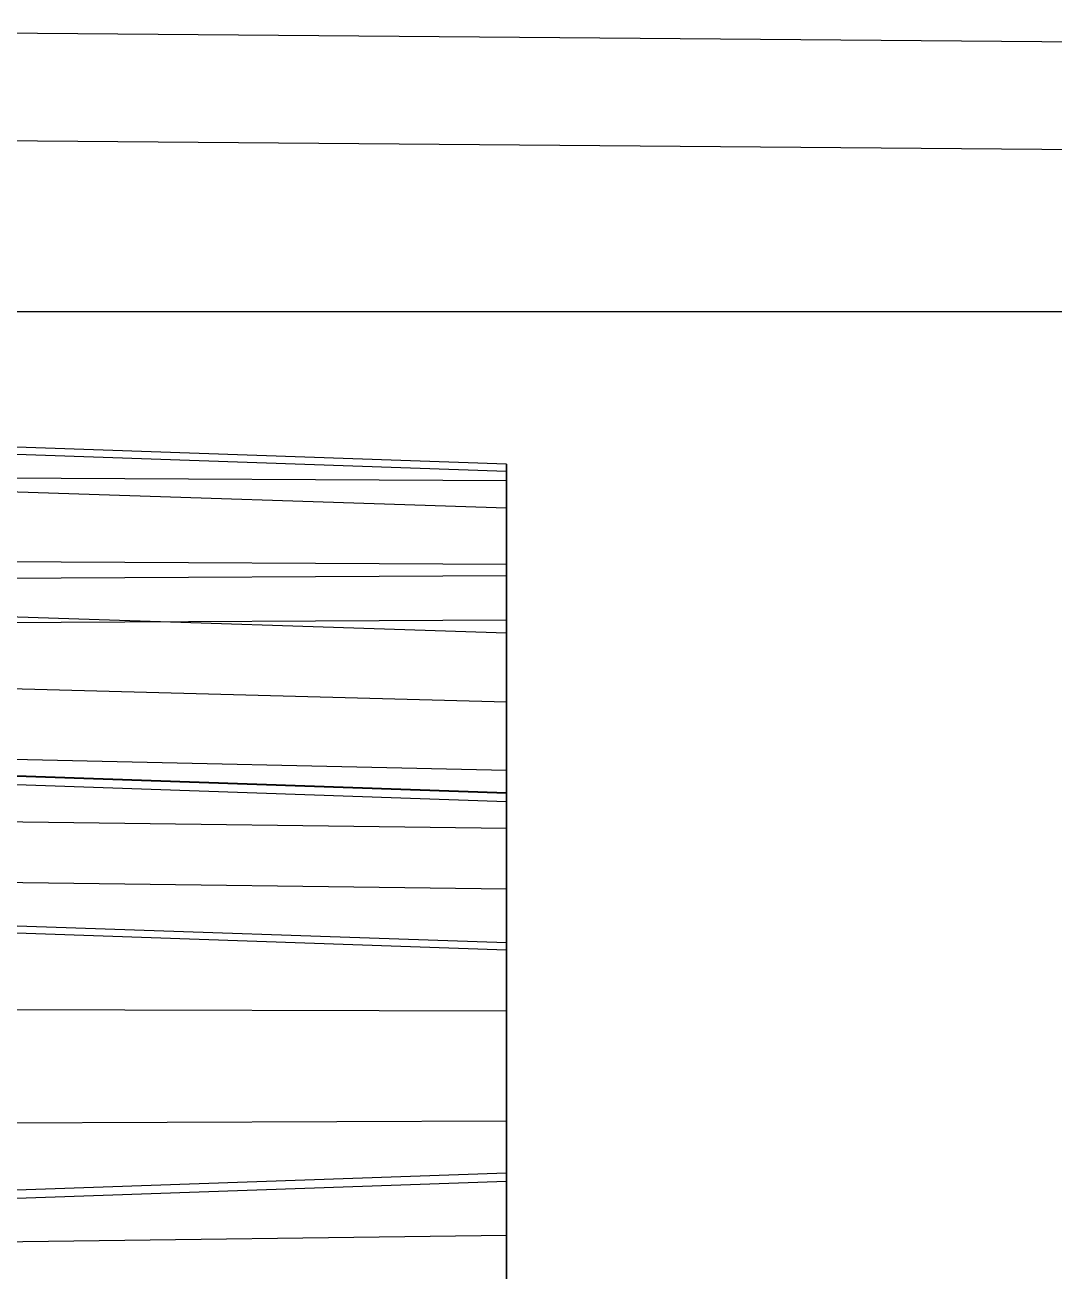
# Model space of a CAD drawing. Extents: x 0 to 702, y -13 to 12.
# Drawn here: x 10.97 to 21.94, y -2.99 to 10.29 of the extents above; entities that cross this region are included whole.
import ezdxf

# ---------------------------------------------------------------- set-up
doc = ezdxf.new("R2010")
doc.units = 0
doc.layers.get('0').update_dxf_attribs({"linetype": 'CONTINUOUS'})

# ---------------------------------------------------------------- blocks, each defined once
blk = doc.blocks.new('*U3')
for p, q in [((16.1, 5.606, 15.988), (3.55, 6.044, 15.988)), ((16.1, 5.606, 15.988), (3.55, 6.044, 15.988)), ((16.1, 5.53, 15.006), (3.55, 5.963, 14.939)), ((16.1, 5.53, 15.006), (3.55, 5.963, 14.939)), ((16.1, 5.14, 18.378), (3.55, 5.547, 18.543)), ((16.1, 5.14, 18.378), (3.55, 5.547, 18.543)), ((16.1, 5.429, 14.906), (3.55, 5.494, 14.472)), ((16.1, 4.54, 14.771), (3.55, 4.606, 14.338)), ((16.1, 4.419, 18.79), (3.55, 4.353, 19.223)), ((16.1, 3.808, 14.188), (3.55, 4.215, 14.027)), ((16.1, 3.808, 14.188), (3.55, 4.215, 14.027)), ((16.1, 3.944, 18.718), (3.55, 3.878, 19.151)), ((16.1, 3.071, 19.059), (3.55, 3.413, 19.333)), ((16.1, 3.071, 19.059), (3.55, 3.413, 19.333)), ((16.1, 2.344, 12.182), (3.55, 2.622, 11.843)), ((16.1, 2.344, 12.182), (3.55, 2.622, 11.843)), ((16.1, 2.01, 11.316), (3.55, 2.444, 11.381)), ((16.1, 2.105, 10.642), (6.85, 2.428, 10.642)), ((16.1, 2.105, 10.642), (6.85, 2.428, 10.642)), ((16.1, 2.098, 10.735), (6.85, 2.418, 10.783)), ((16.1, 1.725, 10.07), (6.85, 1.85, 9.772)), ((16.1, 1.725, 10.07), (6.85, 1.85, 9.772)), ((16.1, 1.081, 20.542), (3.55, 1.245, 20.948)), ((16.1, 1.081, 20.542), (3.55, 1.245, 20.948)), ((16.1, 0.506, 21.271), (3.55, 0.939, 21.337)), ((16.1, 0.429, 21.775), (3.55, 0.863, 21.841)), ((16.1, -0.222, 22.386), (3.55, -0.185, 22.822)), ((16.1, -0.222, 22.386), (3.55, -0.185, 22.822)), ((16.1, -1.394, 9.598), (6.85, -1.426, 9.277)), ((16.1, -1.394, 9.598), (6.85, -1.426, 9.277)), ((16.1, -1.947, 10.123), (6.85, -2.266, 10.075)), ((16.1, -2.035, 10.704), (3.55, -2.468, 10.639)), ((16.1, -2.61, 11.434), (3.55, -2.775, 11.027)), ((16.1, -2.61, 11.434), (3.55, -2.775, 11.027))]:
    blk.add_line(p, q)
at = {"extrusion": (0.034899, 0.149367, -0.988166)}
for p, q in [((16.1, 5.429, 14.906), (3.55, 5.494, 14.472)), ((16.1, 4.54, 14.771), (16.1, 5.429, 14.906)), ((16.1, 4.54, 14.771), (3.55, 4.606, 14.338))]:
    blk.add_line(p, q, dxfattribs=at)
at = {"extrusion": (1, 0, 0)}
for p, q in [((16.1, 4.54, 14.771), (16.1, 5.429, 14.906)), ((16.1, 4.419, 18.79), (16.1, 3.944, 18.718)), ((16.1, 2.098, 10.735), (16.1, 2.01, 11.316)), ((16.1, 0.506, 21.271), (16.1, 0.429, 21.775)), ((16.1, -2.035, 10.704), (16.1, -1.947, 10.123))]:
    blk.add_line(p, q, dxfattribs=at)
at = {"extrusion": (0.034899, -0.149367, 0.988166)}
for p, q in [((16.1, 4.419, 18.79), (3.55, 4.353, 19.223)), ((16.1, 4.419, 18.79), (16.1, 3.944, 18.718)), ((16.1, 3.944, 18.718), (3.55, 3.878, 19.151))]:
    blk.add_line(p, q, dxfattribs=at)
at = {"extrusion": (0.034899, 0.988166, 0.149367)}
for p, q in [((16.1, 2.01, 11.316), (3.55, 2.444, 11.381)), ((16.1, 2.098, 10.735), (6.85, 2.418, 10.783)), ((16.1, 2.098, 10.735), (16.1, 2.01, 11.316)), ((16.1, 0.506, 21.271), (3.55, 0.939, 21.337)), ((16.1, 0.429, 21.775), (3.55, 0.863, 21.841)), ((16.1, 0.506, 21.271), (16.1, 0.429, 21.775))]:
    blk.add_line(p, q, dxfattribs=at)
at = {"extrusion": (0.034899, -0.988166, -0.149367)}
for p, q in [((16.1, -1.947, 10.123), (6.85, -2.266, 10.075)), ((16.1, -2.035, 10.704), (16.1, -1.947, 10.123)), ((16.1, -2.035, 10.704), (3.55, -2.468, 10.639))]:
    blk.add_line(p, q, dxfattribs=at)
at = {"extrusion": (1, 0, 0)}
for centre, radius, start, end in [((-0.765, 15.988, 16.1), 6.371, 0.0039, 22.0372), ((-0.765, 15.988, 16.1), 6.371, 351.1379, 0.0039), ((-0.765, 15.988, 16.1), 6.371, 351.1379, 0.0039), ((-0.765, 15.988, 16.1), 6.371, 0.0039, 22.0372), ((5.411, 15.025, 16.1), 0.121, 278.5955, 351.1379), ((5.411, 15.025, 16.1), 0.121, 278.5955, 351.1379), ((4.519, 18.127, 16.1), 0.671, 22.0372, 98.5955), ((4.519, 18.127, 16.1), 0.671, 22.0372, 98.5955), ((4.68, 13.844, 16.1), 0.938, 98.5939, 158.5124), ((3.803, 19.645, 16.1), 0.938, 218.6801, 278.5986), ((-0.765, 15.988, 16.1), 4.914, 309.2492, 338.509), ((-0.765, 15.988, 16.1), 4.914, 309.2492, 338.509), ((-0.765, 15.988, 16.1), 4.914, 38.6818, 67.9416), ((-0.765, 15.988, 16.1), 4.914, 38.6818, 67.9416), ((2.938, 11.456, 16.1), 0.938, 129.2476, 188.5985), ((1.485, 10.642, 16.1), 0.621, 0.0039, 8.5955), ((1.485, 10.642, 16.1), 0.621, 292.8181, 0.0039), ((1.485, 10.642, 16.1), 0.621, 292.8181, 0.0039), ((1.485, 10.642, 16.1), 0.621, 0.0039, 8.5955), ((-0.765, 15.988, 16.1), 6.421, 264.3729, 292.8181), ((-0.765, 15.988, 16.1), 6.421, 264.3729, 292.8181), ((1.433, 21.411, 16.1), 0.938, 188.5939, 247.9449), ((-0.283, 21.667, 16.1), 0.721, 8.5955, 85.1538), ((-0.283, 21.667, 16.1), 0.721, 8.5955, 85.1538), ((-0.765, 15.988, 16.1), 6.421, 85.1538, 112.0372), ((-0.765, 15.988, 16.1), 6.421, 85.1538, 112.0372), ((-1.333, 10.216, 16.1), 0.621, 188.5955, 264.3729), ((-1.333, 10.216, 16.1), 0.621, 188.5955, 264.3729), ((-2.962, 10.564, 16.1), 0.938, 8.5939, 67.9449), ((-0.765, 15.988, 16.1), 4.914, 218.6818, 247.9416), ((-0.765, 15.988, 16.1), 4.914, 218.6818, 247.9416)]:
    blk.add_arc(centre, radius, start, end, dxfattribs=at)
at = {"extrusion": (-1, 0, 0)}
for centre, start, end in [((-4.68, 13.844, -16.1), 21.4876, 81.4061), ((-3.803, 19.645, -16.1), 261.4014, 321.3199), ((-2.938, 11.456, -16.1), 351.4015, 50.7524), ((-1.433, 21.411, -16.1), 292.0551, 351.4061), ((2.962, 10.564, -16.1), 112.0551, 171.4061)]:
    blk.add_arc(centre, 0.938, start, end, dxfattribs=at)
blk = doc.blocks.new('*U5')
for p, q in [((59.71309, 9.790029, 19.255103), (0, 10.287833, 19.409199)), ((59.71309, 9.790029, 19.255103), (0, 10.287833, 19.409199)), ((59.8, 8.644754, 18.900581), (9.519697, 9.06392, 19.030334)), ((59.8, 8.644754, 18.900581), (9.519697, 9.06392, 19.030334))]:
    blk.add_line(p, q)
blk = doc.blocks.new('*U6')
blk.add_line((9.451, 7.235, 15.988), (650.451, 7.235, 15.988))
blk.add_line((9.451, 7.235, 15.988), (650.451, 7.235, 15.988))

msp = doc.modelspace()

# ---------------------------------------------------------------- block references
for name in ['*U5', '*U3', '*U6']:
    msp.add_blockref(name, (0, 0))

doc.saveas('drawing.dxf')
